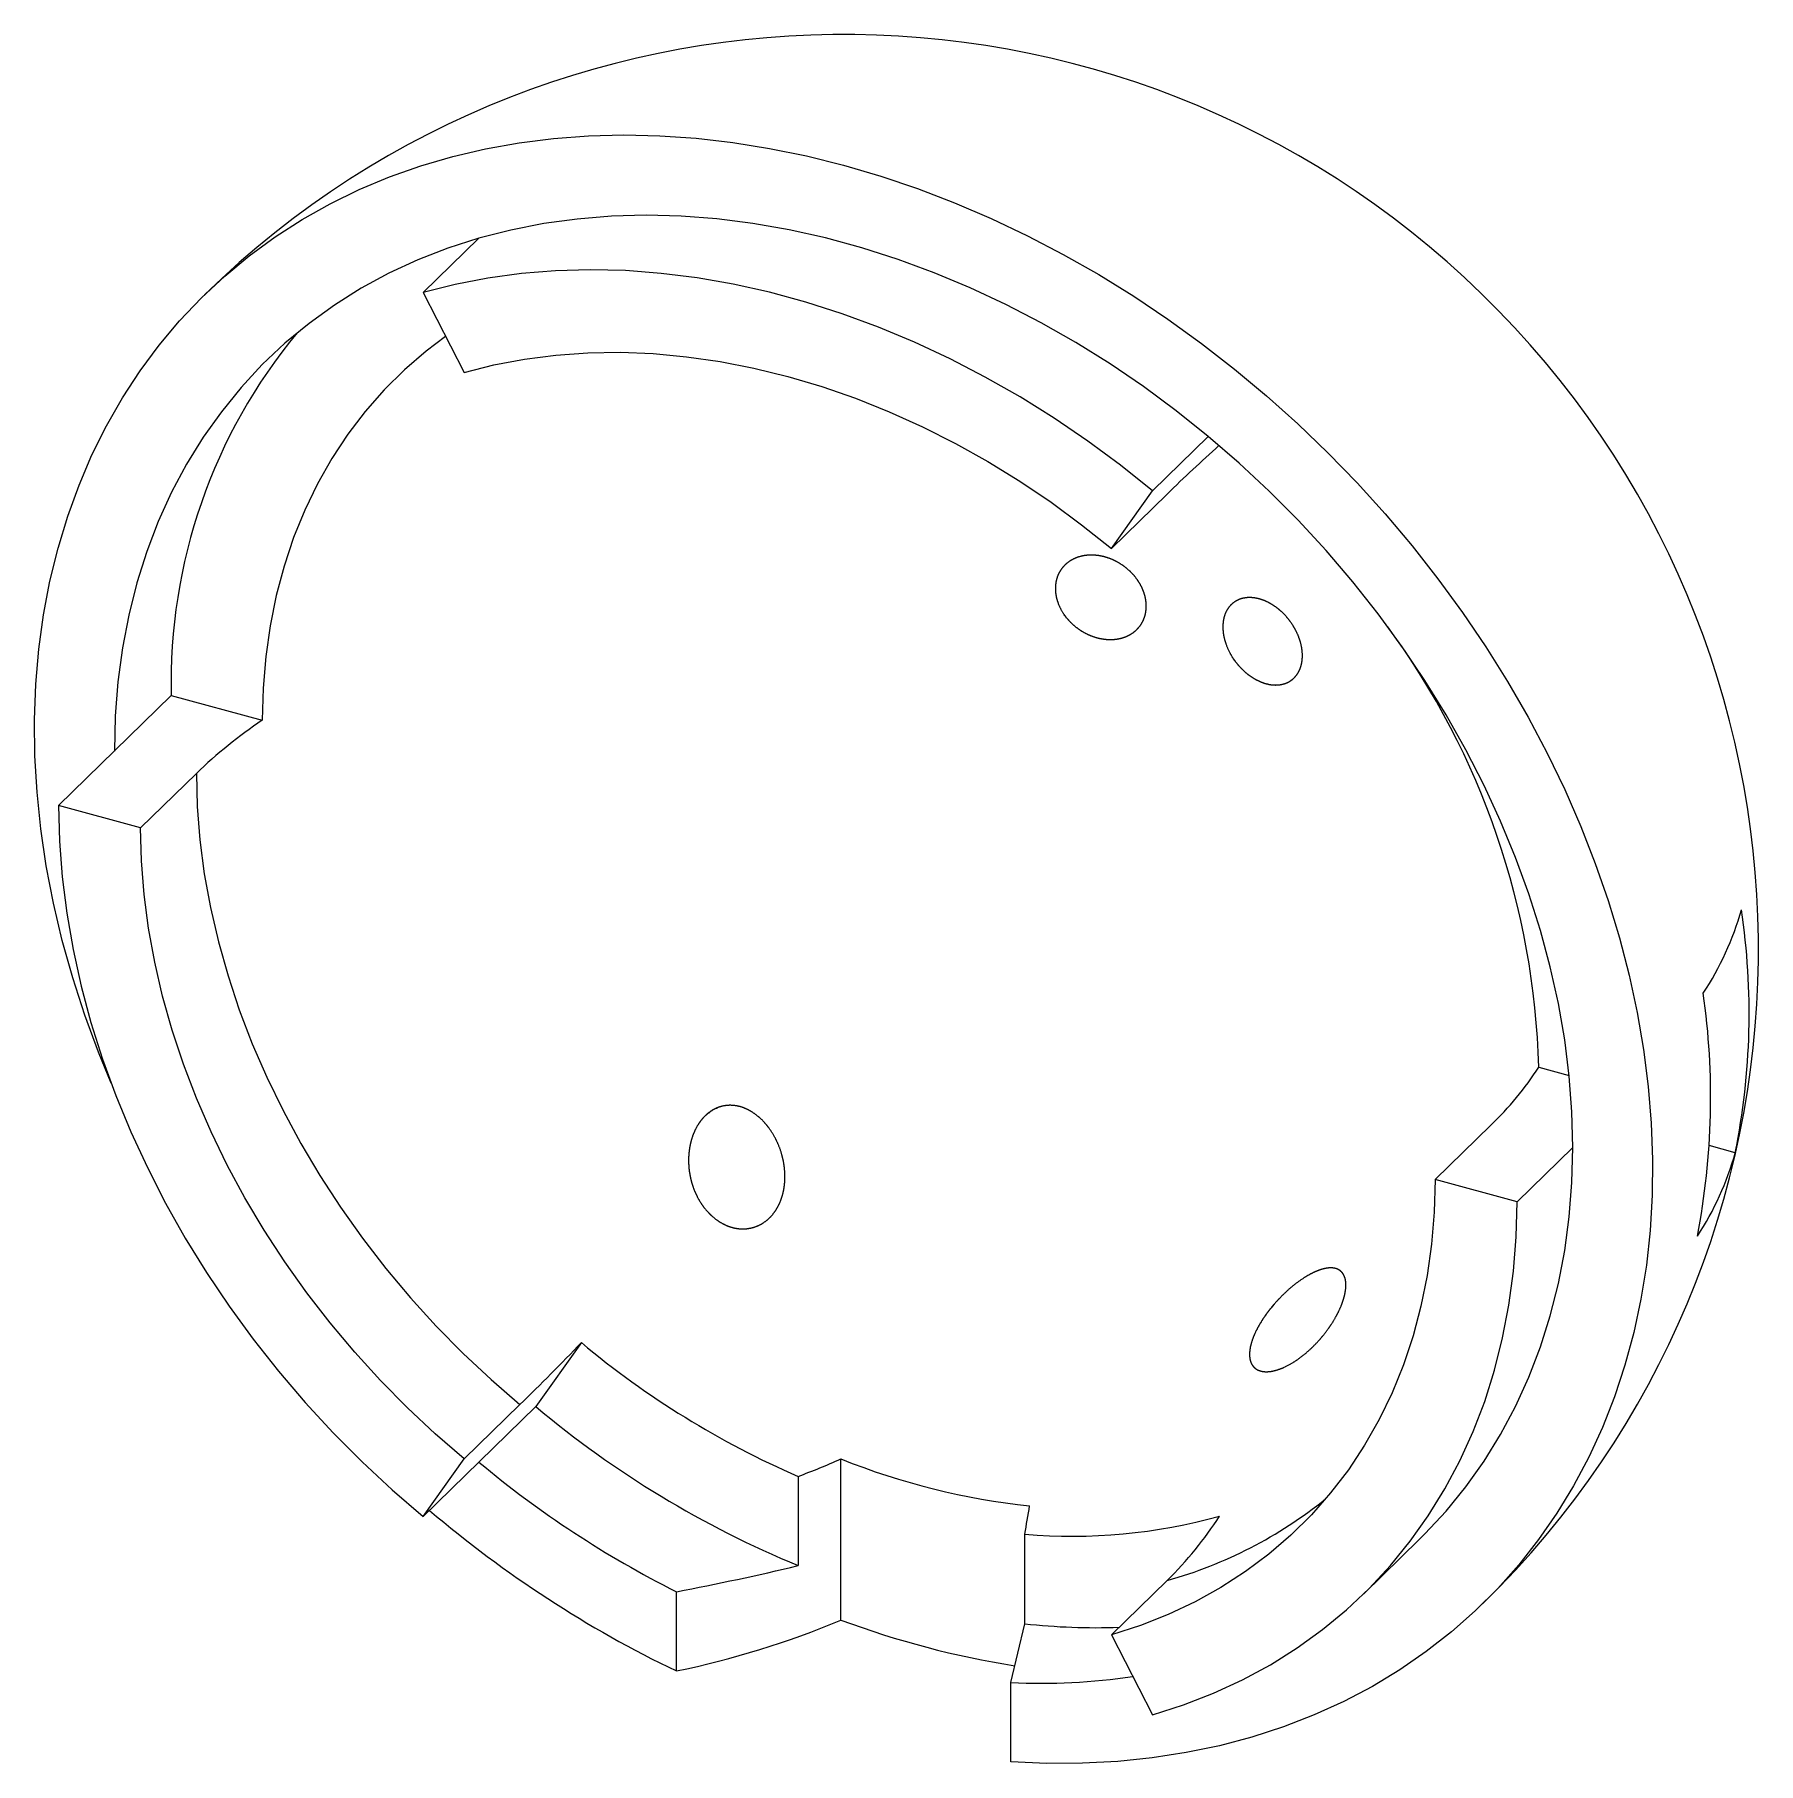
# Paper-space layout '_Trimétrica' of a CAD drawing. Header units: millimetres. Extents: x -66 to 75, y -67 to 75.
import ezdxf

# ---------------------------------------------------------------- set-up
doc = ezdxf.new("R2010")
doc.units = ezdxf.units.MM

psp = doc.layouts.new('_Trimétrica')

# ---------------------------------------------------------------- linework, layer by layer
at = {"color": 7, "linetype": 'Continuous', "lineweight": 15}
for p, q in [((-34.46694732421168, 53.84179623424811), (-29.89333251269689, 58.30578450093017)), ((-34.46694732421168, 53.84179623424811), (-31.10615846183747, 47.28670803591869)), ((25.31971770118268, 37.59306175361471), (29.89333251269748, 42.05705002029677)), ((21.9589288388084, 32.86475435488317), (25.31971770118268, 37.59306175361471)), ((21.9589288388084, 32.86475435488317), (26.53254365032303, 37.32874262156502)), ((-64.36027983690829, 11.78474621395144), (-55.1197111360933, 20.80382454867578)), ((-55.1197111360933, 20.80382454867578), (-47.65592780532689, 18.77532816890468)), ((-57.63870211215989, 9.957965414353584), (-53.06508730064544, 14.42195368103532)), ((-57.63870211215989, 9.957965414353584), (-64.36027983690829, 11.78474621395144)), ((56.98983558392791, -9.665148032819255), (59.48396394414901, -10.34299867842118)), ((48.49147248913067, -18.88594194771644), (53.06508730064528, -14.42195368103457)), ((55.21305021387908, -20.71272274731416), (59.78666502539369, -16.24873448063228)), ((73.1013532343252, -16.67828356720964), (70.95971964423632, -16.09623344708037)), ((55.21305021387908, -20.71272274731416), (48.49147248913067, -18.88594194771644)), ((-21.49448695801271, -32.25154652395316), (-25.22637862339587, -37.50195995225491)), ((-34.46694732421098, -46.52103828697925), (-25.22637862339587, -37.50195995225491)), ((-31.10615846183683, -41.7927308882476), (-26.53254365032222, -37.32874262156572)), ((-34.46694732421098, -46.52103828697925), (-31.10615846183683, -41.7927308882476)), ((-0.2232090002759271, -54.99830319813329), (-0.2232090002759271, -41.78849911928102)), ((-3.71939060027902, -43.22076859124244), (-3.719390600279111, -50.53730069264282)), ((14.85338995494729, -55.31063763464084), (14.8533899549473, -47.95376701910588)), ((42.64350871326823, -52.84066907516025), (47.21712352478284, -48.37668080847838)), ((21.95892883880808, -56.2146845692825), (26.53254365032233, -51.75069630260094)), ((-13.70848088600003, -59.1739987337269), (-13.70848088600003, -52.67509026642978)), ((13.70848088600003, -60.12643300163133), (14.85338995494729, -55.31063763464084)), ((21.95892883880808, -56.2146845692825), (25.31971770118226, -62.76977276761189)), ((13.70848088600003, -66.62534146892848), (13.70848088600003, -60.12643300163135))]:
    psp.add_line(p, q, dxfattribs=at)
at = {"color": 7, "linetype": 'Continuous', "lineweight": 15, "flags": 128}
for points in [[(-60.05703353347825, -10.97039605593907), (-61.09266643241271, -8.436942719404719), (-62.21231014443269, -5.393409677046015), (-63.20127944118922, -2.338547998052724), (-64.0574970330869, 0.7212257054498936), (-64.77916447006173, 3.779484503829809), (-65.36476591915202, 6.829804649451314), (-65.8130713484435, 9.865779069494408), (-66.12313911070115, 12.88103082374946), (-66.29431792126069, 15.86922649911955), (-66.3262482260255, 18.82408951269582), (-66.21886295669518, 21.73941329546346), (-65.97238767163982, 24.60907432894626), (-65.58734008212394, 27.42704500740696), (-65.06452896487502, 30.1874062985868), (-64.40505246328114, 32.88436017639088), (-63.61029578078551, 35.51224179940507), (-62.68192827132344, 38.06553140966393), (-61.62189993291245, 40.53886592667672), (-60.43243731176122, 42.92705021235884), (-59.1160388255002, 45.22506798320713), (-57.67546951535756, 47.42809234679828), (-56.11375523830289, 49.53149594047925), (-54.43417631135851, 51.53086065095331), (-52.6402606214275, 53.4219868943466), (-50.73577621511139, 55.20090243726237), (-48.72472338408226, 56.86387074029492), (-46.61132626263365, 58.40739880647795), (-44.40002395505893, 59.82824451818199), (-42.09546121149427, 61.12342344704989), (-39.70247867181067, 62.29021512266675), (-37.2261026980478, 63.32616874679681), (-34.67153481674584, 64.22910834118495), (-32.04414079335163, 64.9971373181102), (-29.34943936164757, 65.62864246409065), (-26.59309063187674, 66.12229732837247), (-23.7808842019128, 66.4770650090856), (-20.91872699644609, 66.69220033121364), (-18.01263085972974, 66.76725141180356), (-15.06869992794651, 66.70206060912746), (-12.09311780772013, 66.49676485380238), (-9.092134587702281, 66.15179536117338), (-6.072053710516799, 65.66787672556319), (-3.039218732636004, 65.0460253982914), (4.527628272299467e-13, 64.28754755266012), (3.039218732636911, 63.3940363403902), (6.072053710517705, 62.36736854527135), (9.092134587703182, 61.20970064105424), (12.09311780772103, 59.92346426186567), (15.0686999279474, 58.51136109466032), (18.01263085973063, 56.97635720443787), (20.91872699644696, 55.32167680414456), (23.78088420191368, 53.55079548234561), (26.5930906318776, 51.66743290289358), (29.34943936164841, 49.67554499192633), (32.04414079335248, 47.57931562860595), (34.67153481674666, 45.38314785705141), (37.2261026980486, 43.09165463792438), (39.70247867181147, 40.70964915909388), (42.09546121149504, 38.24213472573176), (44.40002395505969, 35.69429425107474), (46.61132626263438, 33.07147936992693), (48.72472338408297, 30.37919919776949), (50.73577621511208, 27.62310875908883), (52.64026062142817, 24.80899710922869), (54.43417631135916, 21.94277517471595), (56.1137552383035, 19.03046333760104), (57.67546951535814, 16.07817878989136), (59.11603882550076, 13.09212268463958), (60.43243731176175, 10.07856711067491), (61.62189993291293, 7.043841918336906), (62.68192827132389, 3.994321423883448), (63.61029578078595, 0.9364110204999314), (64.40505246328154, -2.123466275967382), (65.06452896487541, -5.178883318293689), (65.58734008212429, -8.223422327835724), (65.97238767164012, -11.25068837481361), (66.21886295669543, -14.25432281059946), (66.32624822602571, -17.2280166237991), (66.29431792126088, -20.16552369207256), (66.12313911070129, -23.06067390185892), (65.81307134844361, -25.90738610844766), (65.36476591915209, -28.69968090917466), (64.77916447006177, -31.43169320291311), (64.0574970330869, -34.09768450947883), (63.20127944118919, -36.69205502307335), (62.21231014443266, -39.20935537444718), (61.09266643241259, -41.64429807707722), (59.84470007099393, -43.99176863331621), (58.47103236252289, -46.24683627718594), (56.97454863988864, -48.40476433124977), (55.35839220599944, -50.46102015581003), (53.62595773140334, -52.41128466953244), (51.78088412392135, -54.25146142150001), (49.8270468852704, -55.97768519564075), (47.76854997073018, -57.58633012945614), (45.60971716895289, -59.07401732999713), (43.3550830200218, -60.4376219710906), (41.00938329083517, -61.67427985690923), (38.57754502782133, -62.78139343809769), (36.064676207879, -63.75663726781891), (33.47605500928056, -64.5979628862601), (30.81711872507432, -65.30360312333907), (28.09345234227255, -65.87207581057253), (25.31077681081458, -66.30218689431055), (22.47493702694516, -66.59303294379751), (19.59188955624878, -66.74400304879133), (16.66769012212706, -66.75478010275559), (13.70848088600003, -66.62534146892848), (13.70848088600003, -66.62534146892848)], [(29.89333251269748, 42.05705002029677), (27.27531375218883, 44.15033966533124), (24.589484264135, 46.13386460953502), (21.84252144382841, 48.00269349736836), (19.04125467365771, 49.75218012575939), (16.19264834418716, 51.37797499529705), (13.30378453958438, 52.87603612377193), (10.38184543044324, 54.24263909518088), (7.434095417776077, 55.4743863192121), (4.467863072568218, 56.56821547818988), (1.49052291579582, 57.52140714047894), (-1.490522915795243, 58.33159152141986), (-4.467863072567646, 58.99675437498725), (-7.434095417775496, 59.51524200152266), (-10.38184543044267, 59.88576535909247), (-13.30378453958382, 60.10740326824932), (-16.1926483441866, 60.17960470222928), (-19.04125467365715, 60.1021901568913), (-21.84252144382787, 59.87535209699265), (-24.58948426413449, 59.49965447769135), (-27.27531375218832, 58.9760313424647), (-29.89333251269689, 58.30578450093017)], [(-29.89333251269689, 58.30578450093017), (-32.43703173852106, 57.49058029234116), (-34.90008739259461, 56.53244544280567), (-37.27637593047719, 55.43376202652542), (-39.55998952445049, 54.19726154358421), (-41.74525075130877, 52.8260181290083), (-43.82672670732765, 51.32344090998242), (-45.79924251531857, 49.69326553022236), (-47.65789419018907, 47.93954486257616), (-49.39806083102221, 46.06663893294358), (-51.01541610936452, 44.07920408056478), (-52.50593902516004, 41.98218138162731), (-53.8659239035901, 39.78078436497213), (-55.09198960796476, 37.48048605043951), (-56.18108794576142, 35.08700534207934), (-57.1305112469116, 32.60629281005458), (-57.93789909549547, 30.04451589658624), (-58.60124419810771, 27.40804358272032), (-59.11889737430511, 24.70343055403735), (-59.48957165672909, 21.93740090467127), (-59.71234549070933, 19.11683142015201), (-59.78666502539372, 16.24873448063332)], [(25.31971770118268, 37.59306175361471), (22.70169894067402, 39.68635139864917), (20.0158694526202, 41.66987634285296), (17.26890663231362, 43.5387052306863), (14.46763986214291, 45.28819185907733), (11.61903353267236, 46.91398672861499), (8.73016972806959, 48.41204785708987), (5.808230618928456, 49.77865082849883), (2.860480606261291, 51.01039805253005), (-0.1057517389465613, 52.10422721150783), (-3.083091895718957, 53.05741887379689), (-6.064137727310015, 53.86760325473782), (-9.041477884082411, 54.53276610830522), (-12.00771022929026, 55.05125373484064), (-14.95546024195742, 55.42177709241044), (-17.87739935109857, 55.64341500156731), (-20.76626315570134, 55.71561643554728), (-23.61486948517189, 55.6382018902093), (-26.4161362553426, 55.41136383031065), (-29.16309907564921, 55.03566621100936), (-31.84892856370304, 54.51204307578271), (-34.46694732421168, 53.8417962342481)], [(-32.62937892790026, 50.25769041815864), (-34.21652489612759, 49.05486879583388), (-35.99556231146991, 47.51956910458759), (-37.66314659632278, 45.86650676272645), (-39.21470701807375, 44.10021269922656), (-40.64599085745448, 42.22552820334236), (-41.95307506494851, 40.24759165496936), (-43.13237701359743, 38.17182444070195), (-44.18066431873227, 36.00391609418964), (-45.0950636977152, 33.74980870152076), (-45.87306884540755, 31.41568061437754), (-46.51254730377799, 29.00792951560356), (-47.01174630682171, 26.53315488359985), (-47.36929758477028, 23.99813990361326), (-47.5842211144239, 21.40983287549718), (-47.65592780532689, 18.77532816890468)], [(-31.10615846183747, 47.28670803591869), (-28.66466031385742, 47.90794112698394), (-26.15713028470352, 48.38562639990931), (-23.59044133988935, 48.71845455256525), (-20.97162859540431, 48.90551332611989), (-18.30787003494959, 48.94629000547722), (-15.60646683558381, 48.84067282459348), (-12.87482335570421, 48.58895127282013), (-10.1204268402149, 48.19181530143361), (-7.350826898509109, 47.65035343252691), (-4.573614811514505, 46.96604977544614), (-1.796402724519908, 46.14077995895003), (0.9731972171858859, 45.17680599024176), (3.727593732675187, 44.07677005496456), (6.459237212554796, 42.84368727515447), (9.160640411920571, 41.48093744500041), (11.82439897237528, 39.99225576706324), (14.44321171686031, 38.38172261434524), (17.00990066167448, 36.65375234627116), (19.51743069082839, 34.81308120923609), (21.9589288388084, 32.86475435488317)], [(59.78666502539369, -16.24873448063228), (59.7123454907092, -13.34024062700893), (59.48957165672893, -10.39858083326977), (59.11889737430495, -7.431068529156308), (58.60124419810756, -4.445081417824182), (57.9378990954953, -1.448043133710726), (57.13051124691145, 1.55259521378992), (56.18108794576126, 4.549373564958842), (55.09198960796464, 7.534841456636167), (53.86592390359, 10.50157654524643), (52.50593902515999, 13.44220305991419), (51.01541610936449, 16.34941013979252), (49.39806083102221, 19.21597001001502), (47.65789419018909, 22.03475595108297), (45.79924251531865, 24.7987600170129), (43.82672670732777, 27.50111045819446), (41.74525075130895, 30.13508880564273), (39.5599895244507, 32.69414657417062), (37.27637593047746, 35.17192154295493), (34.90008739259493, 37.56225357301969), (32.43703173852142, 39.85919992231231), (29.89333251269748, 42.05705002029677)], [(-53.06508730064544, 14.42195368103532), (-52.99236344275443, 11.71054867419852), (-52.77439120012082, 8.967045867436001), (-52.41176801951065, 6.198965011242556), (-51.90548782585634, 3.413893222838074), (-51.25693829797755, 0.6194641904065934), (-50.4678970650501, -2.17666275031236), (-49.54052683424786, -4.966823609730682), (-48.47736946291274, -7.743370750874404), (-47.28133899150043, -10.49869385102508), (-45.95571365639796, -13.22524076108536), (-44.50412690450582, -15.91553820549471), (-42.93055743421234, -18.56221226595831), (-41.23931829005816, -21.15800859284447), (-39.43504504098077, -23.69581228885276), (-37.52268307454243, -26.16866741045306), (-35.5074740419665, -28.56979603364305), (-33.39494149113578, -30.89261683176701), (-31.19087572693179, -33.13076311447455), (-28.90131794041147, -35.27810027837643), (-26.53254365032222, -37.32874262156572)], [(-64.36027983690829, 11.78474621395144), (-64.28596030222384, 8.876252360328005), (-64.06318646824363, 5.934592566588756), (-63.69251218581967, 2.967080262475188), (-63.17485900962227, -0.01890684885703757), (-62.51151390701007, -3.015945132970582), (-61.70412605842619, -6.016583480471335), (-60.754702757276, -9.013361831640358), (-59.66560441947934, -11.99882972331779), (-58.43953871510465, -14.96556481192816), (-57.0795538366746, -17.90619132659602), (-55.58903092087905, -20.81339840647444), (-53.97167564253672, -23.67995827669704), (-52.23150900170354, -26.49874421776508), (-50.372857326833, -29.2627482836951), (-48.40034151884204, -31.96509872487675), (-46.31886556282312, -34.59907707232509), (-44.13360433596479, -37.15813484085306), (-41.84999074199144, -39.63590980963743), (-39.47370220410881, -42.02624183970226), (-37.01064655003519, -44.32318818899493), (-34.46694732421098, -46.52103828697925)], [(-31.10615846183683, -41.7927308882476), (-33.47493275192584, -39.74208854505805), (-35.76449053844618, -37.59475138115619), (-37.96855630265017, -35.35660509844863), (-40.08108885348087, -33.03378430032468), (-42.09629788605682, -30.63265567713468), (-44.00865985249515, -28.1598005555344), (-45.81293310157253, -25.62199685952609), (-47.50417224572673, -23.02620053263994), (-49.0777417160202, -20.37952647217635), (-50.52932846791234, -17.68922902776701), (-51.8549538030148, -14.96268211770674), (-53.05098427442714, -12.20735901755606), (-54.11414164576227, -9.430811876412342), (-55.04151187656451, -6.640651016994028), (-55.83055310949196, -3.844524076275086), (-56.47910263737074, -1.050095043843621), (-56.98538283102508, 1.734976744560857), (-57.34800601163527, 4.503057600754296), (-57.56597825426887, 7.246560407516808), (-57.63870211215989, 9.957965414353584)], [(47.21712352478284, -48.37668080847838), (47.65789419018929, -47.93954486257596), (49.39806083102246, -46.06663893294336), (51.01541610936476, -44.07920408056452), (52.50593902516028, -41.98218138162702), (53.86592390359032, -39.78078436497179), (55.09198960796496, -37.48048605043913), (56.18108794576158, -35.08700534207891), (57.13051124691177, -32.6062928100541), (57.9378990954956, -30.04451589658571), (58.60124419810779, -27.40804358271974), (59.11889737430515, -24.7034305540367), (59.4895716567291, -21.93740090467058), (59.71234549070928, -19.11683142015125), (59.78666502539369, -16.24873448063228)], [(48.49147248913067, -18.88594194771644), (48.41874863123967, -21.55781738197123), (48.20077638860611, -24.18283981879851), (47.83815320799595, -26.753814254162), (47.33187301434164, -29.26369382584061), (46.68332348646288, -31.70559912838796), (45.89428225353544, -34.07283706910454), (44.96691202273323, -36.35891921333951), (43.90375465139814, -38.55757956883916), (42.70772417998583, -40.66279176039606), (41.3820988448834, -42.66878554772468), (39.93051209299127, -44.57006264128886), (38.35694262269782, -46.36141177273129), (36.66570347854364, -48.03792297859782), (34.86143022946629, -49.59500105820606), (32.94906826302797, -51.02837816877096), (30.93385923045205, -52.33412552326531), (28.82132667962136, -53.50866415895179), (26.61726091541738, -54.54877474707117), (24.32770312889707, -55.45160641679863), (21.95892883880808, -56.2146845692825)], [(25.31971770118226, -62.76977276761189), (27.86341692700646, -61.95456855902292), (30.32647258108006, -60.99643370948743), (32.70276111896269, -59.89775029320719), (34.98637471293601, -58.66124981026597), (37.17163593979434, -57.29000639569005), (39.25311189581322, -55.78742917666416), (41.22562770380417, -54.15725379690409), (43.08427937867467, -52.40353312925785), (44.82444601950784, -50.53062719962524), (46.44180129785016, -48.5431923472464), (47.93232421364567, -46.4461696483089), (49.29230909207571, -44.24477263165367), (50.51837479645035, -41.94447431712101), (51.60747313424697, -39.55099360876079), (52.55689643539716, -37.07028107673598), (53.36428428398099, -34.50850416326759), (54.02762938659318, -31.87203184940162), (54.54528256279054, -29.16741882071858), (54.9159568452145, -26.40138917135246), (55.13873067919467, -23.58081968683313), (55.21305021387908, -20.71272274731416)]]:
    psp.add_lwpolyline(points, dxfattribs=at)
at = {"color": 7, "linetype": 'Continuous', "lineweight": 15}
for centre, radius, start, end in [((-7.579122514774402e-14, -5.806466418789569e-14), 75.00000000000001, 314.3050336190261, 134.3050336190242), ((-10.27745256216273, 21.9020846506602), 44.85570564892342, 140.2971187626882, 181.4029866781867), ((122.0242465215154, -60.07598104803993), 136.4050787558594, 131.9865761916628, 134.4317965003636), ((-6.942651796852997, -11.3968200975744), 63.95593507121573, 1.551531184787463, 36.25792192607708), ((-26.27375954450382, -13.32965080928734), 38.57365415311727, 123.6639270471045, 133.9913611526792), ((50.22803674945931, 9.809291817439934), 24.28336293050558, 326.4979150653207, 344.3096339859714), ((16.7323495094943, -5.282153037512986), 57.50944593699268, 348.5705588855757, 8.524025593948464), ((10.75407781858225, -12.12078146539641), 60.32859903955229, 349.1071885184766, 8.125015809929032), ((34.28750059092029, 5.068589467176607), 27.06434988787876, 313.9326713953283, 327.016567433352), ((49.93019830401062, -10.28830675143251), 24.03610252330463, 326.5957346312189, 344.5825859799199), ((-196.8394318892033, 136.7034808291028), 243.4987699779901, 314.3801527315611, 316.0632393598971), ((25.30899733719028, 23.70479183947276), 72.94983170106374, 230.0899235320043, 246.5516246898857), ((28.04381729869411, 26.12860875956362), 82.98531826875951, 230.0646269991673, 247.4954401819101), ((24.28261523673636, 22.87805661466318), 84.56714130348146, 230.1614516241777, 243.304949956041), ((-25.53852835855299, 15.02316552991584), 62.19670919288545, 290.5367779985974, 294.0177877267047), ((21.44227611771691, 12.27692299308612), 58.24485482500929, 248.1626810894284, 263.9011549349191), ((26.90647215930172, 25.3773938031301), 93.80038587763775, 229.5561950907524, 244.3423172078998), ((-134.3991966839904, -20.93179379486315), 151.6790086180197, 349.7378415861642, 350.6255156121599), ((18.76083118458066, -3.231823814195181), 44.89231895309372, 265.0066392041369, 285.5935457592005), ((4.76074286280508, -29.64594371063265), 31.02630169200746, 314.5652264010845, 327.1590425635629), ((-54.84237484380523, 163.9347298603168), 220.4808640392029, 280.7523576699074, 283.4072145559422), ((-28.25429847635096, 11.6642120514182), 72.31620092767879, 281.6037417997767, 292.8063896989061), ((25.65932766470683, 14.50817880043723), 74.16910909557822, 249.5758834733182, 260.9885279398372), ((20.7919325972623, 0.7742365607407606), 56.39839893318228, 263.9557621595891, 271.8304828874507), ((16.13765173380491, -7.330028342594249), 52.85225838058975, 267.3656700635331, 278.2409609134439)]:
    psp.add_arc(centre, radius, start, end, dxfattribs=at)
at = {"color": 8, "linetype": 'Continuous', "lineweight": 15}
psp.add_arc((16.71375749530997, -16.73042087778093), 36.37070596493989, 285.6621326538187, 308.8294239707544, dxfattribs=at)
at = {"color": 7, "linetype": 'Continuous', "lineweight": 15}
for points, knots in [([(18.05917417629575, 27.42202859886788), (18.57114913546579, 26.83911038781384), (18.7562332361183, 26.66004909115571), (19.15393133661415, 26.33101766311678), (19.36902357714201, 26.1796912361455), (19.81542665515581, 25.91559555452294), (20.0455084690175, 25.80293918238749), (20.51925130845431, 25.61590282131332), (20.76462694524839, 25.54156040397244), (21.24888784017799, 25.43813711249316), (21.49006026998647, 25.40786986512256), (21.97044974749981, 25.39112670442089), (22.20683290925888, 25.40519306513847), (22.658048096824, 25.47632918801933), (22.87596935211035, 25.53361562734806), (23.29000235418328, 25.69186329764743), (23.48115446941108, 25.79070718824595), (23.83266522318437, 26.02668610076967), (23.99451573993203, 26.16572082134681), (24.27544342721098, 26.47423062985665), (24.39513393132253, 26.64324872687335), (24.59292671617498, 27.01085048498419), (24.67065030865412, 27.21044881051821), (24.77673463420198, 27.62228716368072), (24.806431549518, 27.83650060663576), (24.81761526713124, 28.28205820969598), (24.79870381633564, 28.50852626741378), (24.71415587850568, 28.96098514168877), (24.64763005433685, 29.19039384778952), (24.46940333707881, 29.64055351903597), (24.3590934024342, 29.85911218478802), (24.09693302831581, 30.28344490229322), (23.9433634581415, 30.49066258084514), (23.60640101294232, 30.87508363043929), (23.42212618626875, 31.05432956587537), (23.02156158107568, 31.38653818185171), (22.80711946180262, 31.53741675996829), (22.3638717774314, 31.80029960581637), (22.13208245613937, 31.91433790270687), (21.65440373310609, 32.10310715317529), (21.41402268853195, 32.17587729850134), (20.93027736522016, 32.27960968948967), (20.6842409459553, 32.31050146458389), (20.20552563211568, 32.32706521724791), (19.97248630764701, 32.31340021478832), (19.51904696949068, 32.2421804968417), (19.29812932594757, 32.18381759724632), (18.88829499838758, 32.02725153241163), (18.69677324514786, 31.92886046110203), (18.34140695770108, 31.69054726326014), (18.18104809756741, 31.55251869727553), (17.90105624610775, 31.24573428279531), (17.77940324728847, 31.07468416627752), (17.58031166993406, 30.70487443150942), (17.50410755039661, 30.5093187764047), (17.39737938540826, 30.09736977708975), (17.3670854311071, 29.87854971076002), (17.35592174314373, 29.43651804315758), (17.37422183928291, 29.21218533905949), (17.45903016314359, 28.75682319392281), (17.52594728557197, 28.52690902315218), (17.79097038266368, 27.85712001463425), (18.05917417629575, 27.42202859886788), (18.57114913546579, 26.83911038781384)], [-0.06250000000000011, -0.06250000000000011, 0, 0, 0.03125000000000004, 0.03125000000000004, 0.06250000000000008, 0.06250000000000008, 0.09375000000000012, 0.09375000000000012, 0.1250000000000002, 0.1250000000000002, 0.1562500000000001, 0.1562500000000001, 0.1875000000000001, 0.1875000000000001, 0.21875, 0.21875, 0.25, 0.25, 0.2812499999999999, 0.2812499999999999, 0.3124999999999998, 0.3124999999999998, 0.3437499999999998, 0.3437499999999998, 0.3749999999999997, 0.3749999999999997, 0.4062499999999997, 0.4062499999999997, 0.4374999999999997, 0.4374999999999997, 0.4687499999999997, 0.4687499999999997, 0.4999999999999997, 0.4999999999999997, 0.5312499999999996, 0.5312499999999996, 0.5624999999999997, 0.5624999999999997, 0.5937499999999997, 0.5937499999999997, 0.6249999999999996, 0.6249999999999996, 0.6562499999999996, 0.6562499999999996, 0.6874999999999996, 0.6874999999999996, 0.7187499999999997, 0.7187499999999997, 0.7499999999999997, 0.7499999999999997, 0.7812499999999997, 0.7812499999999997, 0.8124999999999998, 0.8124999999999998, 0.8437499999999998, 0.8437499999999998, 0.8749999999999998, 0.8749999999999998, 0.9062499999999999, 0.9062499999999999, 0.9374999999999999, 0.9374999999999999, 1, 1, 1.03125, 1.03125]), ([(31.82099663739282, 23.98775781881177), (32.29504267632161, 23.36090488707997), (32.46465046360136, 23.16651935059187), (32.82598889699781, 22.80554915006673), (33.01992684348798, 22.63742430476719), (33.41969869574214, 22.3393164392815), (33.62444290308231, 22.20954885508253), (34.04351848750073, 21.98808706750886), (34.25935537710842, 21.89630467764647), (34.68294112413027, 21.75925198577413), (34.89271329013263, 21.71262786220325), (35.30813362613048, 21.66410483261336), (35.51138222650825, 21.66294290413083), (35.8968210126511, 21.70585477554853), (36.08165698595803, 21.74992715330198), (36.43022651855243, 21.88405741468897), (36.58970364829041, 21.97225834647204), (36.87992756546432, 22.18968781599612), (37.01185961828784, 22.32075502751232), (37.23712174301838, 22.61674061787633), (37.33098587073926, 22.78112863612232), (37.48115860842672, 23.14272573994003), (37.5370853793055, 23.34100006374977), (37.60562809021764, 23.7536184033435), (37.61928777426144, 23.96988602664153), (37.60405947994276, 24.42297946907891), (37.57510495480489, 24.65482814432736), (37.47693180580648, 25.12109011943459), (37.40674993916232, 25.35903631822825), (37.22796842653158, 25.82893537076653), (37.12067050882944, 26.05862652361147), (36.8709809549897, 26.50770020216513), (36.72703976254279, 26.72864399603534), (36.41512747334977, 27.1419366887666), (36.24627340707439, 27.33643150079808), (35.88241254520962, 27.70078363672847), (35.6891141397063, 27.86840047794508), (35.29225328856719, 28.16504018404663), (35.08603549483195, 28.29631169624308), (34.66346042282903, 28.51985132538181), (34.45202651940514, 28.60972218428582), (34.0288745872768, 28.74709542888837), (33.81484706655318, 28.79470695629186), (33.40070209196928, 28.84299773075817), (33.20029938790417, 28.8443655853729), (32.81283870383542, 28.8015513623671), (32.62532568825201, 28.75656867854607), (32.28016730934031, 28.6238827844049), (32.12028677654055, 28.53616611282858), (31.67999315693726, 28.20681998210827), (31.45148757842889, 27.90766349407604), (31.22467805043676, 27.36198640454239), (31.16983251988116, 27.16773200910802), (31.10074432930059, 26.75504833014306), (31.08683778343465, 26.53414259308914), (31.1019121886481, 26.08469526106128), (31.13024009925164, 25.8550479276706), (31.22885252533843, 25.38581480024805), (31.29941295228817, 25.14738667449974), (31.56540376368742, 24.44818671551618), (31.82099663739282, 23.98775781881177), (32.29504267632161, 23.36090488707997)], [-0.06249999999999989, -0.06249999999999989, 0, 0, 0.03124999999999983, 0.03124999999999983, 0.06249999999999967, 0.06249999999999967, 0.0937499999999995, 0.0937499999999995, 0.1249999999999993, 0.1249999999999993, 0.1562499999999994, 0.1562499999999994, 0.1874999999999994, 0.1874999999999994, 0.2187499999999995, 0.2187499999999995, 0.2499999999999996, 0.2499999999999996, 0.2812499999999996, 0.2812499999999996, 0.3124999999999997, 0.3124999999999997, 0.3437499999999997, 0.3437499999999997, 0.3749999999999998, 0.3749999999999998, 0.4062499999999998, 0.4062499999999998, 0.4374999999999999, 0.4374999999999999, 0.4687499999999999, 0.4687499999999999, 0.5, 0.5, 0.53125, 0.53125, 0.5625000000000001, 0.5625000000000001, 0.5937500000000001, 0.5937500000000001, 0.6250000000000002, 0.6250000000000002, 0.6562500000000001, 0.6562500000000001, 0.6875000000000001, 0.6875000000000001, 0.71875, 0.71875, 0.75, 0.75, 0.8125, 0.8125, 0.84375, 0.84375, 0.8750000000000001, 0.8750000000000001, 0.9062500000000001, 0.9062500000000001, 0.9375000000000001, 0.9375000000000001, 1, 1, 1.03125, 1.03125]), ([(-10.2170135793087, -12.94299555095654), (-10.63370134714585, -13.11212281991833), (-10.88381015905818, -13.26375267690674), (-11.22543487723906, -13.5380371109879), (-11.33426567220347, -13.63810937065613), (-11.5372916054031, -13.8491913664085), (-11.63159234301941, -13.96007256223566), (-11.89532080417296, -14.30684720201652), (-12.04677750397406, -14.55921661141938), (-12.29865332678042, -15.08139884305063), (-12.39980452265596, -15.35126995893491), (-12.55979201570838, -15.90579431365078), (-12.61873606121334, -16.19240085871727), (-12.69492073738694, -16.76945666362089), (-12.71237208603784, -17.05901528489097), (-12.70869032457806, -17.63998796210035), (-12.68734680417249, -17.93267833880476), (-12.60595478940292, -18.51416551591129), (-12.54647901127921, -18.80016217058347), (-12.39016357550136, -19.36274664624752), (-12.29334307363119, -19.63933888274162), (-12.0591637880809, -20.18239896867827), (-11.92077349083718, -20.4500176737127), (-11.60734527301299, -20.95678935253096), (-11.4317160961692, -21.19799316541623), (-11.03709119501732, -21.65262167178678), (-10.81659347974495, -21.86664450183651), (-10.34256986358523, -22.24376984870567), (-10.08586713639815, -22.41016730215382), (-9.534513309796145, -22.68278151236591), (-9.247816825789446, -22.78546214555933), (-8.798953864152008, -22.88200709204818), (-8.646128378768127, -22.90426676975408), (-8.34437730216488, -22.92690889539875), (-8.194155573037255, -22.92762970651455), (-7.745488914707135, -22.89748985093593), (-7.447007207528444, -22.83239571954605), (-6.895824173491983, -22.62441645718418), (-6.635171846806047, -22.47907554009661), (-6.171245124259289, -22.1315688544034), (-5.962878412674014, -21.92628400822286), (-5.603843289190644, -21.47912838647585), (-5.452613343781585, -21.23818140264715), (-5.197996791514344, -20.72661929458428), (-5.095375427318118, -20.45587013780671), (-4.939444240637792, -19.90760566084816), (-4.884798000623702, -19.6274855751318), (-4.817493101785031, -19.0562905593785), (-4.805157752985883, -18.76397773527647), (-4.820683453154655, -18.18419441366504), (-4.848186534021258, -17.89491915350871), (-4.941012044604554, -17.31749440189774), (-5.006989830560419, -17.02750189577563), (-5.25818105340934, -16.17777205011317), (-5.494017759029004, -15.63524477202724), (-5.965338661596511, -14.86308572369907), (-6.141674281515789, -14.61483872522879), (-6.528644994719245, -14.15140926474473), (-6.740201863793198, -13.93434409377754), (-7.208148672155398, -13.536698182918), (-7.458923619266481, -13.36115947852083), (-7.995244421326448, -13.07024994007775), (-8.284674914261744, -12.95423855222321), (-8.874668055772812, -12.80979035302271), (-9.183946319834886, -12.78000737752879), (-9.632809847964523, -12.8090121960124), (-9.780599846794926, -12.83048828950155), (-10.07247723037695, -12.89730476492254), (-10.2170135793087, -12.94299555095654), (-10.63370134714585, -13.11212281991833)], [-0.015625, -0.015625, 0, 0, 0.03124999999999988, 0.03124999999999988, 0.04687500000000005, 0.04687500000000005, 0.06250000000000022, 0.06250000000000022, 0.09375000000000062, 0.09375000000000062, 0.125000000000001, 0.125000000000001, 0.1562500000000014, 0.1562500000000014, 0.1875000000000018, 0.1875000000000018, 0.2187500000000022, 0.2187500000000022, 0.2500000000000027, 0.2500000000000027, 0.2812500000000031, 0.2812500000000031, 0.3125000000000035, 0.3125000000000035, 0.3437500000000039, 0.3437500000000039, 0.3750000000000044, 0.3750000000000044, 0.4062500000000048, 0.4062500000000048, 0.4375000000000052, 0.4375000000000052, 0.4531250000000053, 0.4531250000000053, 0.4687500000000054, 0.4687500000000054, 0.5000000000000052, 0.5000000000000052, 0.531250000000005, 0.531250000000005, 0.5625000000000048, 0.5625000000000048, 0.5937500000000046, 0.5937500000000046, 0.6250000000000042, 0.6250000000000042, 0.6562500000000037, 0.6562500000000037, 0.6875000000000031, 0.6875000000000031, 0.7187500000000026, 0.7187500000000026, 0.750000000000002, 0.750000000000002, 0.8125000000000011, 0.8125000000000011, 0.8437500000000009, 0.8437500000000009, 0.8750000000000006, 0.8750000000000006, 0.9062500000000003, 0.9062500000000003, 0.9375000000000001, 0.9375000000000001, 0.9687499999999999, 0.9687499999999999, 0.984375, 0.984375, 1, 1, 1.03125, 1.03125]), ([(35.35265509469672, -29.03483230175921), (34.76346468686916, -29.74141597254063), (34.41218382068976, -30.23114198084063), (33.96111493318681, -31.00053284226844), (33.82517221779435, -31.26095798706666), (33.59344174475449, -31.77718096922576), (33.49602928250925, -32.03615831562262), (33.3499119077645, -32.54783574414155), (33.30275379709955, -32.79437390366652), (33.27744481599354, -33.14833427419155), (33.27678008402771, -33.26448817287701), (33.29225906383576, -33.48443196291305), (33.30824007665018, -33.58872840115909), (33.35718866157326, -33.78568570097546), (33.39015034941013, -33.8783505867726), (33.47428310228257, -34.05124680017091), (33.52572682516578, -34.13136521090036), (33.64338318531157, -34.27274371066039), (33.70995135040023, -34.33490276865881), (33.85826926658277, -34.44246587803895), (33.94075700801734, -34.48812416520717), (34.20532564521559, -34.59713033324071), (34.40354662180442, -34.63338796784814), (34.83600717000343, -34.64091550726053), (35.06308483736314, -34.61220900773316), (35.53487616122082, -34.50032611178688), (35.77739593502374, -34.41713349916741), (36.25956282432052, -34.20983407402765), (36.50142079504658, -34.08512552573266), (37.22854119830964, -33.65360367829388), (37.69408666087291, -33.30333671015293), (38.36102556988966, -32.70441276657719), (38.57915403658259, -32.4908938239455), (38.99429985836903, -32.04959651322202), (39.19274665436008, -31.82066696006318), (39.57141889758369, -31.34627196825743), (39.7524291001763, -31.09964835142744), (40.09115940545069, -30.5936821804993), (40.24714501849606, -30.33716415200584), (40.53082065674231, -29.81680044723976), (40.65857594377238, -29.55296938554752), (40.88077435291075, -29.01691453025334), (40.97266296597996, -28.75061707297751), (41.11044612012096, -28.22718353901635), (41.15677335824177, -27.9661025969894), (41.18073751922238, -27.59900183423109), (41.181304131056, -27.48050365737466), (41.16611263765626, -27.25211584209521), (41.15008679001232, -27.14128413946142), (41.07615710195324, -26.83207272266732), (40.99363045441877, -26.65648602151407), (40.81594515819808, -26.4429116461939), (40.74833355313408, -26.38123580685595), (40.60027142930765, -26.27874783943761), (40.51939405439838, -26.23740865847695), (40.34444505741799, -26.17371897420719), (40.25053096357242, -26.15162677219412), (40.05582173063015, -26.12621747612789), (39.95437057540656, -26.12263606572982), (39.74393200961484, -26.13203767910787), (39.63462027400185, -26.14517300948895), (39.41412333937606, -26.18574950991942), (39.30231852777791, -26.21317881267665), (38.96265122372898, -26.31439911869159), (38.72892204836052, -26.40775773194071), (38.25877477389864, -26.63422689672655), (38.02500048977598, -26.76576549973878), (37.32642577274925, -27.20647191319923), (36.8596189092839, -27.56579607696704), (36.19643202387902, -28.1603894080709), (35.98038880648092, -28.36869630676262), (35.55848851488705, -28.80583158626238), (35.35265509469672, -29.03483230175921), (34.76346468686916, -29.74141597254063)], [-0.03125000000000022, -0.03125000000000022, 0, 0, 0.06250000000000047, 0.06250000000000047, 0.09375000000000046, 0.09375000000000046, 0.1250000000000004, 0.1250000000000004, 0.1562500000000004, 0.1562500000000004, 0.1718750000000002, 0.1718750000000002, 0.1875, 0.1875, 0.2031249999999998, 0.2031249999999998, 0.2187499999999996, 0.2187499999999996, 0.2343749999999994, 0.2343749999999994, 0.2499999999999991, 0.2499999999999991, 0.2812499999999987, 0.2812499999999987, 0.3124999999999983, 0.3124999999999983, 0.3437499999999979, 0.3437499999999979, 0.3749999999999974, 0.3749999999999974, 0.437499999999997, 0.437499999999997, 0.4687499999999971, 0.4687499999999971, 0.4999999999999971, 0.4999999999999971, 0.531249999999997, 0.531249999999997, 0.562499999999997, 0.562499999999997, 0.593749999999997, 0.593749999999997, 0.624999999999997, 0.624999999999997, 0.6562499999999971, 0.6562499999999971, 0.671874999999997, 0.671874999999997, 0.6874999999999969, 0.6874999999999969, 0.7187499999999974, 0.7187499999999974, 0.7343749999999977, 0.7343749999999977, 0.7499999999999979, 0.7499999999999979, 0.7656249999999981, 0.7656249999999981, 0.7812499999999983, 0.7812499999999983, 0.7968749999999986, 0.7968749999999986, 0.8124999999999988, 0.8124999999999988, 0.8437499999999989, 0.8437499999999989, 0.874999999999999, 0.874999999999999, 0.9374999999999996, 0.9374999999999996, 0.9687499999999998, 0.9687499999999998, 1, 1, 1.0625, 1.0625])]:
    psp.add_open_spline(points, degree=3, knots=knots, dxfattribs=at)

doc.saveas('drawing.dxf')
